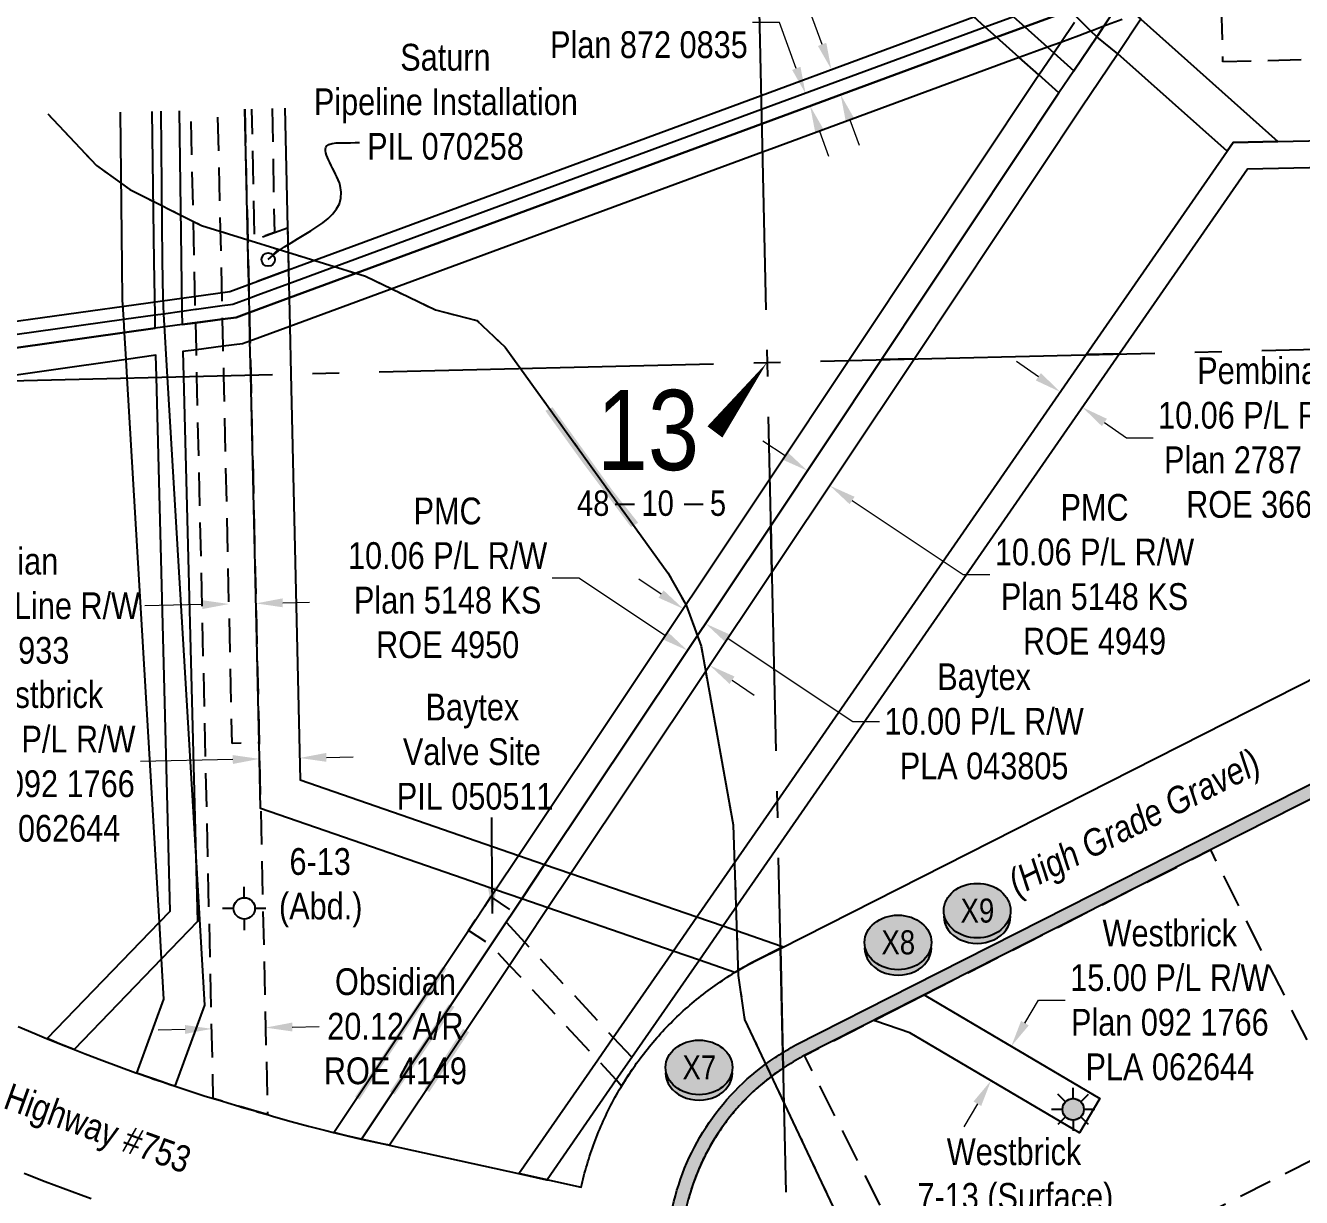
# Model space of a CAD drawing. Extents: x 610781 to 613451, y 5887607 to 5892660.
# Drawn here: x 611408.9 to 611885.9, y 5889004.8 to 5889443 of the extents above; entities that cross this region are included whole.
import ezdxf
from ezdxf.enums import TextEntityAlignment as Align

# ---------------------------------------------------------------- set-up
doc = ezdxf.new("R2010")
doc.units = 0
doc.header["$LTSCALE"] = 5
doc.header["$PDSIZE"] = -1.5
for name, pattern in [('foc-ACCESSROAD', [3.75, 2.5, -1.25]), ('foc-FLOWLINE', [3.75, 2.5, -1.25]), ('foc-QUARTERLINE', [33, 25, -3, 2, -3]), ('foc-WHEELTRACKS', [2, 0.4, -1.6])]:
    doc.linetypes.add(name, pattern=pattern)
doc.layers.get('Defpoints').update_dxf_attribs({"color": 9})
for name, color, linetype in [('10', 1, 'Continuous'), ('9', 3, 'Continuous'), ('AS-UNDERLAY-H', 141, 'Continuous'), ('C-AR', 13, 'foc-ACCESSROAD'), ('C-FLOWLINE', 13, 'foc-FLOWLINE'), ('C-RW', 13, 'Continuous'), ('C-WS', 13, 'foc-ACCESSROAD'), ('C-WS-S', 13, 'Continuous'), ('F-AR', 190, 'foc-ACCESSROAD'), ('F-RW', 190, 'Continuous'), ('F-WS', 190, 'foc-ACCESSROAD'), ('F-WS-S', 190, 'Continuous'), ('L-SECLBL', 7, 'Continuous'), ('L-SECQ', 8, 'foc-QUARTERLINE'), ('L-TITLEDB', 4, 'Continuous'), ('L-TITLEDB-T', 4, 'Continuous'), ('P-CROSSINGS', 250, 'Continuous'), ('P-WORKAREA-COUNTY-H1', 71, 'Continuous'), ('P-WORKAREA-COUNTY1', 104, 'Continuous'), ('T-WATER-P3', 160, 'foc-WHEELTRACKS')]:
    doc.layers.add(name, color=color, linetype=linetype)
for name, color, linetype, lineweight in [('C-AR-T', 13, 'Continuous', 9), ('C-FLOWLINE-T', 13, 'Continuous', 9), ('C-WS-T', 13, 'Continuous', 9), ('F-EZE-T', 190, 'Continuous', 9), ('F-RW-T', 190, 'Continuous', 9), ('F-WS-T', 190, 'Continuous', 9), ('T-TEXT', 48, 'Continuous', 18)]:
    doc.layers.add(name, color=color, linetype=linetype, lineweight=lineweight)
doc.styles.add('80CG', font='ARIALN.TTF', dxfattribs={"height": 10})
doc.styles.add('80L', font='ARIALN.TTF', dxfattribs={"height": 10})
doc.styles.add('80LS', font='ARIALNI.TTF', dxfattribs={"height": 10})
doc.styles.add('Crossing', font='ARIALN.TTF', dxfattribs={"height": 10})
doc.styles.add('foc-LtypeFont', font='ARIALN.TTF', dxfattribs={"height": 7.35})
doc.styles.add('SIMPLEX', font='ARIALN.TTF')
doc.linetypes.add('foc-TOPO-flowdirection-NOLINE', pattern='A,0,[">",foc-LtypeFont,S=0.3,R=0,X=0,Y=-0.945],-20,[">",foc-LtypeFont,S=0.3,R=0,X=0,Y=-0.945],0', length=20)
doc.dimstyles.new('Compass 5 000', dxfattribs={"dimscale": 5, "dimtxt": 9, "dimasz": 2, "dimexe": 0.2, "dimexo": 0.0625, "dimgap": 0.5, "dimtad": 0, "dimtih": 1, "dimtoh": 1, "dimzin": 0, "dimdsep": 46, "dimtxsty": '80CG', "dimcen": 0.1, "dimse1": 1, "dimse2": 1, "dimclrd": 256, "dimclrt": 256, "dimaunit": 1, "dimadec": 4, "dimazin": 0, "dimtfac": 0.06, "dimtofl": 0, "dimtmove": 0, "dimatfit": 1, "dimfxl": 0.2, "dimtolj": 1, "dimtzin": 0, "dimlwd": -1, "dimarcsym": 0})

# ---------------------------------------------------------------- blocks, each defined once
blk = doc.blocks.new('L-SECLBL')
at = {"layer": '9', "color": 7}
for p, q in [((-5.08, -27.83), (-12.29, -27.83)), ((20.7, -27.83), (13.5, -27.83))]:
    blk.add_line(p, q, dxfattribs=at)
at = {"layer": '10', "color": 2, "style": 'SIMPLEX'}
blk.add_attdef('SEC', text='', height=30, dxfattribs=at).set_placement((0, 0), align=Align.MIDDLE)
at = {"layer": '10', "color": 5, "style": '80L'}
blk.add_attdef('TWP', text='', height=9.5, dxfattribs=at).set_placement((-14.43, -27.37), align=Align.MIDDLE_RIGHT)
blk.add_attdef('RGE', text='', height=9.5, dxfattribs=at).set_placement((3.62, -27.37), align=Align.MIDDLE_CENTER)
blk.add_attdef('MER', text='', height=9.5, dxfattribs=at).set_placement((23.17, -27.37), align=Align.MIDDLE_LEFT)
blk = doc.blocks.new('*D394')
at = {"layer": 'Defpoints', "color": 0, "transparency": 16777216}
for p in [(611777.4, 5889061.37), (611777.44, 5889061.35), (611769.78, 5889048.46)]:
    blk.add_point(p, dxfattribs=at)
at = {"layer": 'F-RW-T', "transparency": 16777216}
for p, q in [((611782.53, 5889069.96), (611787.61, 5889078.57)), ((611787.61, 5889078.57), (611797.61, 5889078.57)), ((611764.74, 5889039.82), (611759.66, 5889031.21))]:
    blk.add_line(p, q, dxfattribs=at)
for points in [[(611781.09, 5889070.81), (611783.96, 5889069.11), (611777.44, 5889061.35)], [(611763.3, 5889040.67), (611766.17, 5889038.98), (611769.82, 5889048.44)]]:
    blk.add_solid(points, dxfattribs=at)
at = {"layer": 'F-RW-T', "transparency": 16777216, "insert": (611836.69, 5889078.57), "char_height": 10, "attachment_point": 5, "style": '80CG'}
blk.add_mtext('\\A1;Westbrick\\P15.00 P/L R/W\\PPlan 092 1766\\PPLA 062644', dxfattribs=at)
blk = doc.blocks.new('*D395')
at = {"layer": 'Defpoints', "color": 0, "transparency": 16777216}
for p in [(611495.58, 5889203.95), (611510.59, 5889204.29), (611511.39, 5889169.11)]:
    blk.add_point(p, dxfattribs=at)
at = {"layer": 'F-RW-T', "transparency": 16777216}
for p, q in [((611486.39, 5889168.54), (611451.89, 5889167.75)), ((611521.39, 5889169.34), (611531.38, 5889169.56))]:
    blk.add_line(p, q, dxfattribs=at)
for points in [[(611486.35, 5889170.2), (611486.43, 5889166.87), (611496.39, 5889168.77)], [(611521.35, 5889171), (611521.42, 5889167.67), (611511.39, 5889169.11)]]:
    blk.add_solid(points, dxfattribs=at)
at = {"layer": 'F-RW-T', "transparency": 16777216, "insert": (611412.8, 5889167.75), "char_height": 10, "attachment_point": 5, "style": '80CG'}
blk.add_mtext('\\A1;Westbrick\\P15.00 P/L R/W\\PPlan 092 1766\\PPLA 062644', dxfattribs=at)
blk = doc.blocks.new('GABD')
for p, q in [((0, 0.808), (0, 1.616)), ((-0.808, 0), (-1.616, 0)), ((1.616, 0), (0.808, 0)), ((0, -0.808), (0, -1.616))]:
    blk.add_line(p, q)
blk.add_circle((0, 0), 0.8)
blk = doc.blocks.new('GAS')
h = blk.add_hatch(color=255)
h.dxf.hatch_style = 1
edge = h.paths.add_edge_path()
edge.add_arc((0, 0), 0.9, 0, 360)
for p, q in [((-0.571, 0.571), (-1.142, 1.142)), ((0, 0.808), (0, 1.616)), ((0.571, 0.571), (1.142, 1.142)), ((-0.808, 0), (-1.616, 0)), ((1.616, 0), (0.808, 0)), ((-0.571, -0.571), (-1.142, -1.142)), ((0, -0.808), (0, -1.616)), ((1.142, -1.142), (0.571, -0.571))]:
    blk.add_line(p, q)
blk.add_circle((0, 0), 0.8)
blk = doc.blocks.new('*D512')
at = {"layer": 'Defpoints', "color": 0, "transparency": 16777216}
for p in [(611804.01, 5889300.24), (611759.37, 5889253.39), (611767.62, 5889247.68)]:
    blk.add_point(p, dxfattribs=at)
at = {"layer": 'F-RW-T', "transparency": 16777216}
for p, q in [((611787.54, 5889311.64), (611779.32, 5889317.33)), ((611812.23, 5889294.55), (611820.45, 5889288.86)), ((611820.45, 5889288.86), (611830.45, 5889288.86))]:
    blk.add_line(p, q, dxfattribs=at)
for points in [[(611788.49, 5889313.01), (611786.59, 5889310.27), (611795.76, 5889305.95)], [(611813.18, 5889295.92), (611811.28, 5889293.18), (611804.01, 5889300.24)]]:
    blk.add_solid(points, dxfattribs=at)
at = {"layer": 'F-RW-T', "transparency": 16777216, "insert": (611869.54, 5889288.86), "char_height": 10, "attachment_point": 5, "style": '80CG'}
blk.add_mtext('\\A1;Pembina\\P10.06 P/L R/W\\PPlan 2787 KS\\PROE 3664', dxfattribs=at)
blk = doc.blocks.new('*D557')
at = {"layer": 'Defpoints', "color": 0, "transparency": 16777216}
for p in [(611708.44, 5889287.32), (611716.8, 5889281.76), (611709.59, 5889270.93)]:
    blk.add_point(p, dxfattribs=at)
at = {"layer": 'F-RW-T', "transparency": 16777216}
for p, q in [((611692.91, 5889282.03), (611684.58, 5889287.57)), ((611717.91, 5889265.39), (611759.45, 5889237.73)), ((611759.45, 5889237.73), (611769.45, 5889237.73))]:
    blk.add_line(p, q, dxfattribs=at)
for points in [[(611693.83, 5889283.42), (611691.98, 5889280.64), (611701.23, 5889276.49)], [(611718.83, 5889266.77), (611716.99, 5889264), (611709.59, 5889270.93)]]:
    blk.add_solid(points, dxfattribs=at)
at = {"layer": 'F-RW-T', "transparency": 16777216, "insert": (611808.54, 5889237.73), "char_height": 10, "attachment_point": 5, "style": '80CG'}
blk.add_mtext('\\A1;PMC\\P10.06 P/L R/W\\PPlan 5148 KS\\PROE 4949', dxfattribs=at)
blk = doc.blocks.new('*D558')
at = {"layer": 'Defpoints', "color": 0, "transparency": 16777216}
for p in [(611693.68, 5889283.28), (611702.05, 5889277.71), (611663.21, 5889219.3)]:
    blk.add_point(p, dxfattribs=at)
at = {"layer": 'F-RW-T', "transparency": 16777216}
for p, q in [((611646.51, 5889230.4), (611638.18, 5889235.94)), ((611671.54, 5889213.76), (611718.18, 5889182.75)), ((611718.18, 5889182.75), (611728.18, 5889182.75))]:
    blk.add_line(p, q, dxfattribs=at)
for points in [[(611647.43, 5889231.79), (611645.59, 5889229.01), (611654.84, 5889224.87)], [(611672.46, 5889215.15), (611670.61, 5889212.37), (611663.21, 5889219.3)]]:
    blk.add_solid(points, dxfattribs=at)
at = {"layer": 'F-RW-T', "transparency": 16777216, "insert": (611767.26, 5889182.75), "char_height": 10, "attachment_point": 5, "style": '80CG'}
blk.add_mtext('\\A1;Baytex\\P10.00 P/L R/W\\PPLA 043805', dxfattribs=at)
blk = doc.blocks.new('*D559')
at = {"layer": 'Defpoints', "color": 0, "transparency": 16777216}
for p in [(611656.41, 5889209.27), (611640.59, 5889185.58), (611648.9, 5889180.03)]:
    blk.add_point(p, dxfattribs=at)
at = {"layer": 'F-RW-T', "transparency": 16777216}
for p, q in [((611615.81, 5889236.39), (611605.81, 5889236.39)), ((611648.1, 5889214.83), (611615.81, 5889236.39)), ((611673.04, 5889198.17), (611681.36, 5889192.62))]:
    blk.add_line(p, q, dxfattribs=at)
for points in [[(611649.02, 5889216.21), (611647.17, 5889213.44), (611656.41, 5889209.27)], [(611673.97, 5889199.56), (611672.11, 5889196.79), (611664.72, 5889203.73)]]:
    blk.add_solid(points, dxfattribs=at)
at = {"layer": 'F-RW-T', "transparency": 16777216, "insert": (611566.72, 5889236.39), "char_height": 10, "attachment_point": 5, "style": '80CG'}
blk.add_mtext('\\A1;PMC\\P10.06 P/L R/W\\PPlan 5148 KS\\PROE 4950', dxfattribs=at)
blk = doc.blocks.new('xing2')
h = blk.add_hatch(color=50)
h.dxf.hatch_style = 1
edge = h.paths.add_edge_path()
edge.add_ellipse((0, 0), major_axis=(-12.5, 0), ratio=0.816297, start_angle=0, end_angle=360)
h = blk.add_hatch(color=250)
h.dxf.hatch_style = 1
edge = h.paths.add_edge_path()
edge.add_ellipse((0, -2.05), major_axis=(-12.5, 0), ratio=0.816297, start_angle=0, end_angle=180)
edge.add_line((12.5, -2.05), (12.5, 0))
edge.add_ellipse((0, 0), major_axis=(-12.5, 0), ratio=0.816297, start_angle=0, end_angle=180, ccw=False)
edge.add_line((-12.5, 0), (-12.5, -2.05))
at = {"color": 250}
blk.add_ellipse((0, 0), major_axis=(-12.5, 0), ratio=0.816297, dxfattribs=at)
blk.add_ellipse((0, -2.05), major_axis=(-12.5, 0), ratio=0.816297, start_param=0, end_param=3.141593, dxfattribs=at)
at = {"color": 250, "style": 'Crossing'}
blk.add_attdef('CROSSING', text='', height=9, dxfattribs=at).set_placement((0.09, 0.02), align=Align.MIDDLE_CENTER)
at = {"color": 250, "style": 'Crossing', "flags": 1}
for tag, p in [('OWNER', (0.09, -12.49)), ('DESCRIPTION', (0.09, -25.77)), ('LOCATION', (0.09, -39.3)), ('DWG_REF', (0.09, -52.84))]:
    blk.add_attdef(tag, text='', height=9, dxfattribs=at).set_placement(p, align=Align.MIDDLE_CENTER)
blk = doc.blocks.new('*D597')
at = {"layer": 'Defpoints', "color": 0, "transparency": 16777216}
for p in [(611719.58, 5889430.01), (611710.16, 5889426.54), (611723.07, 5889420.54)]:
    blk.add_point(p, dxfattribs=at)
at = {"layer": 'F-RW-T', "transparency": 16777216}
for p, q in [((611691.05, 5889478.36), (611681.05, 5889478.36)), ((611706.7, 5889435.92), (611691.05, 5889478.36)), ((611717.11, 5889407.68), (611720.58, 5889398.3))]:
    blk.add_line(p, q, dxfattribs=at)
for points in [[(611708.26, 5889436.5), (611705.14, 5889435.34), (611710.16, 5889426.54)], [(611718.68, 5889408.26), (611715.55, 5889407.1), (611713.65, 5889417.06)]]:
    blk.add_solid(points, dxfattribs=at)
at = {"layer": 'F-RW-T', "transparency": 16777216, "insert": (611641.96, 5889478.36), "char_height": 10, "attachment_point": 5, "style": '80CG'}
blk.add_mtext('\\A1;10.00 P/L R/W\\PPlan 862 0172', dxfattribs=at)
blk = doc.blocks.new('*D598')
at = {"layer": 'Defpoints', "color": 0, "transparency": 16777216}
for p in [(611700.51, 5889417.58), (611670.83, 5889406.63), (611672.55, 5889401.97)]:
    blk.add_point(p, dxfattribs=at)
at = {"layer": 'F-RW-T', "transparency": 16777216}
for p, q in [((611690.73, 5889444.09), (611680.73, 5889444.09)), ((611697.05, 5889426.96), (611690.73, 5889444.09)), ((611705.69, 5889403.53), (611709.15, 5889394.15))]:
    blk.add_line(p, q, dxfattribs=at)
for points in [[(611698.61, 5889427.54), (611695.49, 5889426.38), (611700.51, 5889417.58)], [(611707.25, 5889404.11), (611704.13, 5889402.96), (611702.23, 5889412.92)]]:
    blk.add_solid(points, dxfattribs=at)
at = {"layer": 'F-RW-T', "transparency": 16777216, "insert": (611641.96, 5889444.09), "char_height": 10, "attachment_point": 5, "style": '80CG'}
blk.add_mtext('\\A1;5.00 P/L R/W\\PPlan 872 0835', dxfattribs=at)
blk = doc.blocks.new('*D610')
at = {"layer": 'C-FLOWLINE-T', "transparency": 16777216}
for p, q in [((611475, 5889226.44), (611453.55, 5889225.96)), ((611505.06, 5889227.13), (611515.06, 5889227.36))]:
    blk.add_line(p, q, dxfattribs=at)
for points in [[(611505.02, 5889228.79), (611505.1, 5889225.46), (611495.06, 5889226.9)], [(611474.97, 5889228.11), (611475.04, 5889224.78), (611485, 5889226.67)]]:
    blk.add_solid(points, dxfattribs=at)
at = {"layer": 'Defpoints', "color": 0, "transparency": 16777216}
for p in [(611485, 5889226.67), (611485.86, 5889189.03), (611495.92, 5889189.26)]:
    blk.add_point(p, dxfattribs=at)
at = {"layer": 'C-FLOWLINE-T', "transparency": 16777216, "insert": (611398.55, 5889225.96), "char_height": 10, "attachment_point": 5, "style": '80CG'}
blk.add_mtext('\\A1;Obsidian\\P10.36 Flow Line R/W\\PROE 5933', dxfattribs=at)
blk = doc.blocks.new('*D625')
at = {"layer": 'C-AR-T', "transparency": 16777216}
for p, q in [((611468.54, 5889067.6), (611458.54, 5889067.38)), ((611508.66, 5889068.51), (611518.65, 5889068.74))]:
    blk.add_line(p, q, dxfattribs=at)
for points in [[(611468.5, 5889069.27), (611468.57, 5889065.94), (611478.53, 5889067.83)], [(611508.62, 5889070.18), (611508.69, 5889066.85), (611498.66, 5889068.29)]]:
    blk.add_solid(points, dxfattribs=at)
at = {"layer": 'Defpoints', "color": 0, "transparency": 16777216}
for p in [(611478.53, 5889067.83), (611478.61, 5889064.7), (611498.73, 5889065.16)]:
    blk.add_point(p, dxfattribs=at)
at = {"layer": 'C-AR-T', "transparency": 16777216, "insert": (611547.2, 5889068.74), "char_height": 10, "attachment_point": 5, "style": '80CG'}
blk.add_mtext('\\A1;Obsidian\\P20.12 A/R\\PROE 4149', dxfattribs=at)

msp = doc.modelspace()

# ---------------------------------------------------------------- hatches: boundary and pattern name
at = {"layer": 'AS-UNDERLAY-H'}
h = msp.add_hatch(color=256, dxfattribs=at)
h.dxf.hatch_style = 1
h.paths.add_polyline_path([(611603.247, 5889298.935), (611617.666, 5889278.918), (611635.291, 5889255.432), (611637.957, 5889257.053), (611628.365, 5889269.11), (611605.94, 5889300.237)])
h = msp.add_hatch(color=256, dxfattribs=at)
h.dxf.hatch_style = 1
h.paths.add_polyline_path([(611564.665, 5889090.965), (611532.095, 5889042.381), (611533.732, 5889041.348), (611566.295, 5889090.339)])
h = msp.add_hatch(color=256, dxfattribs=at)
h.dxf.hatch_style = 1
h.paths.add_polyline_path([(611567.07, 5889076.907), (611545.151, 5889044.409), (611546.874, 5889043.29), (611569.31, 5889076.132)])
h = msp.add_hatch(color=256, dxfattribs=at)
h.dxf.hatch_style = 1
h.paths.add_polyline_path([(611572.479, 5889067.83), (611558.025, 5889045.309), (611559.834, 5889044.19), (611574.729, 5889066.58)])
at = {"layer": 'P-WORKAREA-COUNTY-H1'}
h = msp.add_hatch(color=256, dxfattribs=at)
h.dxf.hatch_style = 1
edge = h.paths.add_edge_path()
edge.add_arc((611739.098, 5888981.847), 90.354, 123.59292, 167.70904, ccw=False)
edge.add_line((611689.106, 5889057.111), (611689.773, 5889057.551))
edge.add_arc((611810.5, 5888865.879), 226.524, 120.09227, 122.20522, ccw=False)
edge.add_line((611696.922, 5889061.872), (611740.61, 5889083.982))
edge.add_line((611740.61, 5889083.982), (611952.759, 5889191.429))
edge.add_arc((530229.13, 6050637.304), 180951.712, 296.84845563, 296.87355299)
edge.add_line((612023.469, 5889227.242), (612128.297, 5889280.464))
edge.add_line((612128.297, 5889280.464), (612193.384, 5889333.875))
edge.add_line((612193.384, 5889333.875), (612243.764, 5889375.06))
edge.add_line((612243.764, 5889375.06), (612319.297, 5889436.981))
edge.add_line((612319.297, 5889436.981), (612366.803, 5889475.926))
edge.add_arc((612074.144, 5889832.818), 461.542, 309.35254, 320.53988)
edge.add_arc((612079.093, 5889829.285), 455.476, 320.48731, 332.19773)
edge.add_line((612481.99, 5889616.841), (612510.335, 5889616.841))
edge.add_line((612510.335, 5889616.841), (612508.59, 5889693.606))
edge.add_line((612508.59, 5889693.606), (612498.415, 5890141.395))
edge.add_line((612498.415, 5890141.395), (612493.352, 5890360.034))
edge.add_line((612493.352, 5890360.034), (612483.674, 5890777.731))
edge.add_line((612483.674, 5890777.731), (612479.786, 5890945.512))
edge.add_line((612479.786, 5890945.512), (612475.723, 5891123.658))
edge.add_line((612475.723, 5891123.658), (612480.723, 5891123.767))
edge.add_line((612480.723, 5891123.767), (612480.834, 5891118.77))
edge.add_line((612480.834, 5891118.77), (612484.783, 5890945.626))
edge.add_line((612484.783, 5890945.626), (612488.671, 5890777.847))
edge.add_line((612488.671, 5890777.847), (612498.348, 5890360.15))
edge.add_line((612498.348, 5890360.15), (612503.412, 5890141.51))
edge.add_line((612503.412, 5890141.51), (612513.587, 5889693.719))
edge.add_line((612513.587, 5889693.719), (612515.448, 5889611.843))
edge.add_line((612515.448, 5889611.843), (612484.993, 5889611.843))
edge.add_arc((612079.093, 5889829.285), 460.474, 320.48731, 331.82194, ccw=False)
edge.add_arc((612074.16, 5889832.801), 466.517, 309.35226, 320.5396, ccw=False)
edge.add_line((612369.972, 5889472.062), (612322.465, 5889433.116))
edge.add_line((612322.465, 5889433.116), (612246.93, 5889371.193))
edge.add_line((612246.93, 5889371.193), (612196.551, 5889330.008))
edge.add_line((612196.551, 5889330.008), (612131.046, 5889276.254))
edge.add_line((612131.046, 5889276.254), (612025.732, 5889222.786))
edge.add_arc((530225.209, 6050645.04), 180965.383, 296.84845727, 296.87355464, ccw=False)
edge.add_line((611955.016, 5889186.97), (611742.868, 5889079.523))
edge.add_line((611742.868, 5889079.523), (611699.306, 5889057.477))
edge.add_arc((611810.5, 5888865.879), 221.526, 120.12873, 122.19218)
edge.add_line((611692.48, 5889053.349), (611691.863, 5889052.943))
edge.add_arc((611739.098, 5888981.847), 85.356, 123.59942, 167.70904)
edge.add_line((611655.698, 5889000.018), (611650.814, 5889001.082))

# ---------------------------------------------------------------- linework, layer by layer
at = {"layer": 'C-AR', "flags": 128}
msp.add_lwpolyline([(611490.864, 5889411.675), (611491.993, 5889361.979), (611492.354, 5889346.155), (611492.472, 5889340.921), (611492.592, 5889335.639), (611492.833, 5889325), (611493.119, 5889312.413), (611496.248, 5889174.758), (611496.806, 5889150.178), (611499.396, 5889035.77), (611495.018, 5889037.023), (611494.564, 5889037.155), (611489.494, 5889038.65), (611488.542, 5889038.933), (611484.438, 5889040.178), (611482.085, 5889040.899), (611479.125, 5889041.813), (611472.997, 5889311.927), (611472.775, 5889321.707), (611472.545, 5889331.829), (611472.433, 5889336.739), (611471.977, 5889356.826), (611470.735, 5889411.189)], dxfattribs=at)
at = {"layer": 'C-FLOWLINE', "flags": 128}
msp.add_lwpolyline([(611490.864, 5889411.675), (611491.993, 5889361.979), (611492.354, 5889346.155), (611492.472, 5889340.921), (611492.592, 5889335.639), (611492.833, 5889325), (611493.119, 5889312.413), (611496.248, 5889174.758), (611486.186, 5889174.528), (611483.058, 5889312.169), (611482.81, 5889323.025), (611482.58, 5889333.147), (611482.467, 5889338.136), (611482.009, 5889358.318), (611480.801, 5889411.432)], dxfattribs=at)
at = {"layer": 'C-RW'}
for points in [[(611363.031, 5889326.552), (611485.293, 5889343.548), (611507.225, 5889351.604), (611510.572, 5889352.861), (611683.898, 5889416.854), (611763.413, 5889446.179), (611774.046, 5889449.978), (611790.727, 5889456.11), (611806.938, 5889462.086), (611814.795, 5889464.974), (611830.71, 5889470.822), (611843.299, 5889475.415), (611846.273, 5889476.02), (611855.402, 5889477.907), (611921.671, 5889491.605), (611921.671, 5889491.605), (611977.694, 5889465.815), (611986.963, 5889461.549), (612115.368, 5889462.459), (612140.88, 5889455.146)], [(611921.069, 5889486.356), (611855.517, 5889472.819), (611844.669, 5889470.579), (611841.998, 5889469.599), (611826.009, 5889463.761), (611811.241, 5889458.544), (611810.267, 5889458.174), (611794.959, 5889452.341), (611778.256, 5889446.211), (611767.624, 5889442.414), (611684.018, 5889411.564), (611507.346, 5889346.406), (611495.818, 5889342.155), (611492.472, 5889340.921), (611486.416, 5889338.687), (611485.531, 5889338.563), (611482.467, 5889338.136), (611472.837, 5889336.795), (611472.433, 5889336.739), (611467.377, 5889336.035), (611460.54, 5889335.082), (611457.329, 5889334.635), (611445.629, 5889333.005), (611363.997, 5889321.634)], [(611466.378, 5889411.083), (611467.11, 5889356.146), (611467.377, 5889336.035), (611467.442, 5889331.159), (611472.545, 5889331.829), (611482.58, 5889333.147), (611487.636, 5889333.811), (611492.592, 5889335.639), (611507.466, 5889341.123), (611684.139, 5889406.241), (611771.837, 5889438.647), (611782.469, 5889442.442), (611799.198, 5889448.578), (611805.515, 5889450.98), (611815.467, 5889454.759), (611821.304, 5889456.697), (611837.298, 5889462.556), (611846.043, 5889465.741), (611855.633, 5889467.721), (611920.47, 5889481.109)], [(611778.256, 5889446.211), (611782.469, 5889442.442), (611790.96, 5889434.837), (611793.283, 5889432.756), (611800.804, 5889426.02), (611809.393, 5889438.701), (611809.72, 5889439.189), (611812.03, 5889442.688), (611818.257, 5889452.119)], [(611818.841, 5889445.273), (611812.03, 5889442.688), (611807.657, 5889441.027), (611807.18, 5889440.846), (611802.724, 5889439.154), (611795.929, 5889436.66), (611790.96, 5889434.837), (611785.895, 5889432.978), (611780.379, 5889431.009), (611775.272, 5889429.186), (611687.536, 5889396.796), (611684.381, 5889395.632), (611507.708, 5889330.484), (611492.833, 5889325), (611490.063, 5889323.978), (611482.81, 5889323.025), (611472.775, 5889321.707), (611467.694, 5889321.039), (611467.932, 5889311.804), (611472.543, 5889132.303), (611473.169, 5889107.931), (611459.774, 5889094.045), (611427.046, 5889060.121), (611421.684, 5889062.261), (611418.514, 5889063.54), (611416.967, 5889064.173), (611458.965, 5889107.704), (611463, 5889111.886), (611457.87, 5889311.561), (611457.662, 5889319.661), (611446.512, 5889318.085), (611388.548, 5889309.886)], [(611825.829, 5889445.332), (611817.261, 5889432.381), (611803.567, 5889412.088), (611741.196, 5889318.406), (611728.917, 5889318.11), (611795.181, 5889417.77), (611787.658, 5889424.499), (611780.379, 5889431.009), (611771.837, 5889438.647), (611767.624, 5889442.414), (611763.413, 5889446.179)], [(611364.763, 5889316.695), (611445.916, 5889328.165), (611457.394, 5889329.788), (611457.329, 5889334.635), (611457.062, 5889354.741), (611456.316, 5889410.84)]]:
    msp.add_lwpolyline(points, dxfattribs=at)
at = {"layer": 'C-WS', "flags": 128}
msp.add_lwpolyline([(612175.926, 5889391.777), (612160.305, 5889378.987), (612145.109, 5889394.906), (612144.551, 5889395.492), (612135.124, 5889405.368), (612106.723, 5889435.122), (611926.757, 5889431.039), (611916.694, 5889430.811), (611856.501, 5889429.448), (611855.865, 5889457.491), (611855.633, 5889467.721), (611855.517, 5889472.819), (611855.402, 5889477.907), (611855.142, 5889489.343), (611854.744, 5889506.918), (611853.734, 5889551.403), (611884.833, 5889552.108), (611897.115, 5889552.386), (611975.691, 5889554.169), (611977.694, 5889465.815), (611977.821, 5889460.242), (611977.946, 5889454.748), (611978, 5889452.34), (611982.954, 5889452.451), (612115.15, 5889455.45), (612119.547, 5889450.843), (612133.218, 5889436.52), (612159.672, 5889408.806), (612162.374, 5889405.974), (612170.54, 5889397.419), (612175.926, 5889391.777)], close=True, dxfattribs=at)
at = {"layer": 'F-AR', "flags": 128}
msp.add_lwpolyline([(611501.07, 5889411.921), (611501.972, 5889365.596), (611495.341, 5889363.192), (611494.53, 5889362.903), (611493.582, 5889411.74)], dxfattribs=at)
at = {"layer": 'F-RW'}
for points in [[(611825.829, 5889445.332), (611877.069, 5889399.635), (611860.387, 5889399.264), (611858.162, 5889396.039), (611817.261, 5889432.381), (611809.393, 5889438.701), (611807.18, 5889440.846), (611802.14, 5889445.867), (611799.198, 5889448.578), (611794.959, 5889452.341), (611790.727, 5889456.11), (611680.778, 5889554.045), (611680.304, 5889574.9), (611806.938, 5889462.086), (611810.771, 5889458.931), (611811.241, 5889458.544), (611815.467, 5889454.759), (611818.257, 5889452.119), (611823.989, 5889446.981), (611825.829, 5889445.332)], [(611629.771, 5889048.723), (611603.899, 5889011.376), (611593.377, 5889013.683), (611622.813, 5889056.197), (611628.644, 5889064.618), (611651.003, 5889096.911), (611659.865, 5889109.711), (611689.9, 5889152.962), (611805.425, 5889319.95), (611817.858, 5889320.25), (611690.287, 5889135.962), (611669.674, 5889106.323), (611660.808, 5889093.524), (611635.604, 5889057.141), (611629.771, 5889048.723)], [(611687.956, 5889238.44), (611687.558, 5889255.912), (611728.917, 5889318.11), (611741.196, 5889318.405), (611687.956, 5889238.44)], [(611589.881, 5889091.574), (611544.996, 5889024.292), (611542.402, 5889024.862), (611534.494, 5889026.583), (611582.87, 5889099.107), (611588.575, 5889107.661), (611591.198, 5889111.593), (611594.442, 5889116.456), (611602.972, 5889129.245), (611687.559, 5889255.912), (611687.956, 5889238.44), (611612.751, 5889125.968), (611604.226, 5889113.075), (611595.589, 5889100.129), (611589.881, 5889091.574)], [(611739.466, 5889066.353), (611726.816, 5889070.722), (611726.021, 5889070.996), (611744.903, 5889080.553), (611745.51, 5889080.195), (611810.563, 5889041.798), (611802.943, 5889028.887), (611739.466, 5889066.353)]]:
    msp.add_lwpolyline(points, close=True, dxfattribs=at)
at = {"layer": 'F-RW', "flags": 128}
for points in [[(611363.031, 5889326.552), (611485.293, 5889343.548), (611507.225, 5889351.604), (611510.572, 5889352.861), (611683.898, 5889416.854), (611763.413, 5889446.179), (611774.046, 5889449.978), (611790.727, 5889456.11), (611806.938, 5889462.086), (611814.795, 5889464.974), (611830.71, 5889470.822), (611843.299, 5889475.415), (611846.273, 5889476.02), (611855.402, 5889477.907), (611921.671, 5889491.605), (611977.694, 5889465.815), (611986.963, 5889461.549), (612115.368, 5889462.459), (612140.88, 5889455.146)], [(612156.932, 5889440.28), (612113.978, 5889452.416), (611984.761, 5889451.623), (611982.954, 5889452.451), (611977.946, 5889454.748), (611920.47, 5889481.109), (611855.633, 5889467.721), (611846.043, 5889465.741), (611837.298, 5889462.556), (611821.304, 5889456.697), (611815.467, 5889454.759), (611799.198, 5889448.578), (611782.469, 5889442.442), (611771.837, 5889438.647), (611684.139, 5889406.241), (611507.466, 5889341.123), (611492.592, 5889335.639), (611487.636, 5889333.811), (611482.58, 5889333.147), (611467.442, 5889331.159), (611457.394, 5889329.788), (611445.916, 5889328.165), (611364.763, 5889316.695)]]:
    msp.add_lwpolyline(points, dxfattribs=at)
at = {"layer": 'F-RW'}
for points in [[(611818.257, 5889452.119), (611812.03, 5889442.688), (611809.72, 5889439.189), (611809.393, 5889438.701), (611800.804, 5889426.02), (611795.181, 5889417.77), (611728.917, 5889318.11), (611687.559, 5889255.912), (611602.972, 5889129.245), (611594.442, 5889116.456), (611591.198, 5889111.593), (611588.575, 5889107.661), (611582.87, 5889099.107), (611534.494, 5889026.583), (611529.022, 5889027.883), (611524.134, 5889029.087), (611574.546, 5889104.657), (611582.875, 5889117.143), (611584.669, 5889119.833), (611593.231, 5889132.669), (611679.135, 5889261.461), (611687.158, 5889273.496), (611716.704, 5889317.816), (611720.693, 5889323.801), (611786.848, 5889423.31), (611787.658, 5889424.499), (611792.521, 5889431.633), (611793.283, 5889432.756), (611795.929, 5889436.66), (611801.079, 5889444.259)], [(611459.486, 5889410.917), (611460.048, 5889355.158), (611460.192, 5889340.97), (611460.54, 5889335.082), (611461.927, 5889311.658), (611472.543, 5889132.303), (611475.834, 5889076.708), (611464.733, 5889046.395), (611462.804, 5889047.043), (611459.98, 5889048.006), (611456.412, 5889049.235), (611455.257, 5889049.639), (611450.548, 5889051.301), (611460.668, 5889078.937), (611459.774, 5889094.045), (611458.965, 5889107.704), (611446.914, 5889311.296), (611446.512, 5889318.085), (611445.916, 5889328.165), (611445.629, 5889333.005), (611445.188, 5889340.45), (611445.061, 5889353.063), (611444.48, 5889410.555)], [(611505.857, 5889412.037), (611506.868, 5889367.372), (611507.225, 5889351.604), (611507.346, 5889346.406), (611507.466, 5889341.123), (611507.708, 5889330.484), (611508.113, 5889312.775), (611511.575, 5889160.935), (611593.231, 5889132.669), (611602.972, 5889129.245), (611612.751, 5889125.968), (611659.865, 5889109.711), (611669.674, 5889106.323), (611691.129, 5889098.912), (611692.26, 5889098.521), (611690.934, 5889097.849), (611682.039, 5889093.372), (611681.07, 5889092.87), (611680.104, 5889092.359), (611679.143, 5889091.841), (611678.186, 5889091.313), (611677.235, 5889090.777), (611676.288, 5889090.234), (611675.346, 5889089.682), (611674.077, 5889088.922), (611660.808, 5889093.524), (611651.003, 5889096.911), (611641.353, 5889100.245), (611604.226, 5889113.075), (611594.442, 5889116.456), (611584.669, 5889119.833), (611572.551, 5889124.021), (611496.806, 5889150.178), (611496.248, 5889174.758), (611493.119, 5889312.413), (611492.833, 5889325), (611492.592, 5889335.639), (611492.472, 5889340.921), (611492.354, 5889346.155), (611491.993, 5889361.979), (611490.864, 5889411.675)], [(612144.551, 5889395.492), (611927.859, 5889390.626), (611917.796, 5889390.401), (611865.706, 5889389.232), (611817.858, 5889320.25), (611805.425, 5889319.951), (611858.162, 5889396.039), (611860.387, 5889399.264), (611877.069, 5889399.635), (611917.52, 5889400.533), (611927.583, 5889400.756), (612135.124, 5889405.368), (612162.374, 5889405.974)]]:
    msp.add_lwpolyline(points, dxfattribs=at)
at = {"layer": 'F-WS', "flags": 128}
for points in [[(611507.225, 5889351.604), (611492.354, 5889346.155), (611491.993, 5889361.979), (611495.341, 5889363.192), (611501.972, 5889365.596), (611506.868, 5889367.372), (611507.225, 5889351.604)], [(611890.922, 5889019.289), (611795.891, 5888971.109), (611785.95, 5888971.445), (611738.501, 5888981.853), (611700.362, 5889057.317), (611700.083, 5889057.87), (611726.021, 5889070.996), (611744.903, 5889080.553), (611851.839, 5889134.713), (611852.096, 5889134.205), (611897.941, 5889043.736), (611890.922, 5889019.289)], [(611632.251, 5889047.27), (611631.757, 5889046.456), (611629.771, 5889048.723), (611622.813, 5889056.197), (611589.881, 5889091.574), (611582.87, 5889099.107), (611574.546, 5889104.657), (611582.875, 5889117.143), (611591.198, 5889111.593), (611588.575, 5889107.661), (611595.589, 5889100.129), (611628.644, 5889064.618), (611635.604, 5889057.141), (611637.527, 5889055.182), (611636.915, 5889054.328), (611636.304, 5889053.46), (611635.701, 5889052.588), (611635.105, 5889051.71), (611634.516, 5889050.828), (611633.935, 5889049.94), (611633.363, 5889049.048), (611632.797, 5889048.151), (611632.251, 5889047.27)]]:
    msp.add_lwpolyline(points, close=True, dxfattribs=at)
at = {"layer": 'L-SECLBL', "flags": 128}
msp.add_lwpolyline([(611686.106, 5889316.99, 0, 6.997, 0), (611666.627, 5889291.005, 6.997, 6.997, 0)], format="xyseb", dxfattribs=at)
at = {"layer": 'L-SECQ'}
for p, q in [((611667.809, 5890121.486), (611704.359, 5888514.385)), ((610881.373, 5889297.557), (612491.172, 5889336.431))]:
    msp.add_line(p, q, dxfattribs=at)
at = {"layer": 'L-TITLEDB'}
msp.add_lwpolyline([(611691.088, 5889097.927), (612007.122, 5889258.141), (612049.765, 5889290.746, 0.002723), (612092.408, 5889323.351), (612131.046, 5889276.254), (612025.732, 5889222.786), (612025.524, 5889222.68), (611742.868, 5889079.523), (611699.306, 5889057.477, 0.0090038), (611692.48, 5889053.349), (611692.107, 5889053.104)], format="xyb", close=True, dxfattribs=at)
for points in [[(611406.132, 5889068.707), (611412.356, 5889066.077), (611416.75, 5889064.263), (611418.604, 5889063.504), (611421.779, 5889062.223), (611426.821, 5889060.209), (611431.162, 5889058.511), (611437.474, 5889056.098), (611443.806, 5889053.741), (611450.16, 5889051.439), (611450.655, 5889051.263), (611455.372, 5889049.599), (611456.532, 5889049.194), (611460.099, 5889047.965), (611462.925, 5889047.002), (611464.836, 5889046.36), (611469.335, 5889044.865), (611475.764, 5889042.786), (611479.526, 5889041.697), (611482.221, 5889040.857), (611484.576, 5889040.136), (611488.684, 5889038.891), (611489.636, 5889038.607), (611494.707, 5889037.113), (611495.165, 5889036.981), (611499.789, 5889035.658), (611501.654, 5889035.03), (611508.168, 5889033.231), (611514.697, 5889031.491), (611521.241, 5889029.806), (611524.017, 5889029.116), (611529.189, 5889027.842), (611534.371, 5889026.61), (611542.585, 5889024.822), (611544.869, 5889024.32), (611593.215, 5889013.719), (611603.733, 5889011.413), (611604.747, 5889011.19), (611616.645, 5889008.579), (611616.884, 5889009.644), (611617.132, 5889010.705), (611617.39, 5889011.765), (611617.656, 5889012.823), (611617.932, 5889013.878), (611618.217, 5889014.93), (611618.511, 5889015.98), (611618.814, 5889017.027), (611619.126, 5889018.073), (611619.447, 5889019.114), (611619.777, 5889020.153), (611620.116, 5889021.19), (611620.464, 5889022.223), (611620.821, 5889023.254), (611621.188, 5889024.28), (611621.563, 5889025.305), (611621.947, 5889026.325), (611622.339, 5889027.342), (611622.74, 5889028.356), (611623.151, 5889029.366), (611623.57, 5889030.373), (611623.998, 5889031.376), (611624.435, 5889032.375), (611624.88, 5889033.371), (611625.333, 5889034.362), (611625.796, 5889035.349), (611626.267, 5889036.333), (611626.746, 5889037.312), (611627.234, 5889038.287), (611627.73, 5889039.259), (611628.235, 5889040.225), (611628.749, 5889041.187), (611629.27, 5889042.145), (611629.8, 5889043.097), (611630.338, 5889044.046), (611630.884, 5889044.989), (611631.439, 5889045.929), (611632.154, 5889047.113), (611632.672, 5889047.951), (611633.222, 5889048.828), (611633.792, 5889049.72), (611634.37, 5889050.607), (611634.956, 5889051.489), (611635.549, 5889052.367), (611636.15, 5889053.24), (611636.757, 5889054.107), (611637.372, 5889054.969), (611637.971, 5889055.794), (611638.714, 5889056.797), (611639.37, 5889057.668), (611640.034, 5889058.532), (611640.706, 5889059.391), (611641.386, 5889060.245), (611642.072, 5889061.091), (611642.766, 5889061.933), (611643.467, 5889062.768), (611644.175, 5889063.597), (611644.891, 5889064.42), (611645.614, 5889065.236), (611646.343, 5889066.046), (611647.08, 5889066.851), (611647.823, 5889067.648), (611648.574, 5889068.44), (611649.331, 5889069.224), (611650.096, 5889070.002), (611650.866, 5889070.772), (611651.644, 5889071.537), (611652.428, 5889072.295), (611653.219, 5889073.045), (611654.016, 5889073.789), (611654.819, 5889074.526), (611655.63, 5889075.257), (611656.446, 5889075.979), (611657.269, 5889076.695), (611658.098, 5889077.404), (611658.932, 5889078.106), (611659.773, 5889078.799), (611660.62, 5889079.486), (611661.473, 5889080.165), (611662.332, 5889080.837), (611663.196, 5889081.502), (611664.066, 5889082.159), (611664.943, 5889082.808), (611665.824, 5889083.45), (611666.711, 5889084.084), (611667.603, 5889084.711), (611668.501, 5889085.329), (611669.405, 5889085.94), (611670.313, 5889086.543), (611671.227, 5889087.138), (611672.146, 5889087.725), (611673.069, 5889088.304), (611673.999, 5889088.875), (611674.952, 5889089.45), (611675.889, 5889090.003), (611676.83, 5889090.548), (611677.776, 5889091.084), (611678.726, 5889091.613), (611679.681, 5889092.134), (611680.64, 5889092.646), (611681.605, 5889093.149), (611682.572, 5889093.645), (611691.088, 5889097.927), (611691.214, 5889092.395), (611691.751, 5889068.787), (611692.107, 5889053.104), (611691.863, 5889052.943), (611691.25, 5889052.531), (611690.64, 5889052.115), (611690.034, 5889051.693), (611689.432, 5889051.266), (611688.833, 5889050.834), (611688.238, 5889050.396), (611687.647, 5889049.954), (611687.06, 5889049.507), (611686.477, 5889049.054), (611685.897, 5889048.596), (611685.321, 5889048.134), (611684.75, 5889047.666), (611684.183, 5889047.193), (611683.62, 5889046.716), (611683.06, 5889046.234), (611682.506, 5889045.747), (611681.955, 5889045.254), (611681.409, 5889044.758), (611680.867, 5889044.256), (611680.329, 5889043.75), (611679.796, 5889043.24), (611679.266, 5889042.725), (611678.742, 5889042.205), (611678.222, 5889041.681), (611677.708, 5889041.152), (611677.196, 5889040.619), (611676.69, 5889040.081), (611676.189, 5889039.539), (611675.692, 5889038.992), (611675.2, 5889038.442), (611674.713, 5889037.887), (611674.23, 5889037.328), (611673.753, 5889036.765), (611673.281, 5889036.197), (611672.813, 5889035.626), (611672.35, 5889035.051), (611671.893, 5889034.472), (611671.44, 5889033.888), (611670.992, 5889033.301), (611670.55, 5889032.71), (611670.112, 5889032.115), (611669.68, 5889031.516), (611669.253, 5889030.914), (611668.831, 5889030.308), (611668.415, 5889029.698), (611668.003, 5889029.085), (611667.597, 5889028.468), (611667.196, 5889027.848), (611666.801, 5889027.225), (611666.411, 5889026.598), (611666.027, 5889025.967), (611665.648, 5889025.333), (611665.275, 5889024.696), (611664.907, 5889024.056), (611664.545, 5889023.413), (611664.188, 5889022.766), (611663.836, 5889022.117), (611663.491, 5889021.464), (611663.151, 5889020.809), (611662.817, 5889020.15), (611662.489, 5889019.489), (611662.166, 5889018.825), (611661.849, 5889018.158), (611661.538, 5889017.489), (611661.232, 5889016.816), (611660.933, 5889016.141), (611660.639, 5889015.464), (611660.351, 5889014.784), (611660.069, 5889014.102), (611659.793, 5889013.417), (611659.523, 5889012.73), (611659.259, 5889012.04), (611659.001, 5889011.348), (611658.748, 5889010.654), (611658.503, 5889009.959), (611658.263, 5889009.26), (611658.029, 5889008.559), (611657.8, 5889007.857), (611657.578, 5889007.154), (611657.362, 5889006.447), (611657.153, 5889005.739), (611656.949, 5889005.03), (611656.752, 5889004.318)], [(611433.457, 5889004.303), (611429.699, 5889005.653), (611422.983, 5889008.123), (611416.289, 5889010.651), (611409.617, 5889013.237), (611408.36, 5889013.732)]]:
    msp.add_lwpolyline(points, dxfattribs=at)
at = {"layer": 'P-WORKAREA-COUNTY1', "flags": 128}
msp.add_lwpolyline([(612196.551, 5889330.008), (612131.046, 5889276.254), (612025.732, 5889222.786, -0.0001095), (611955.016, 5889186.97), (611742.868, 5889079.523), (611699.306, 5889057.477, 0.0090038), (611692.48, 5889053.349), (611691.863, 5889052.943, 0.1948767), (611655.698, 5889000.018), (611650.814, 5889001.082, -0.1949061), (611689.106, 5889057.111), (611689.773, 5889057.551, -0.0092197), (611696.922, 5889061.872), (611740.61, 5889083.982), (611952.759, 5889191.429, 0.0001095), (612023.469, 5889227.242), (612128.297, 5889280.464), (612193.384, 5889333.875)], format="xyb", dxfattribs=at)
at = {"layer": 'T-WATER-P3', "linetype": 'foc-TOPO-flowdirection-NOLINE', "flags": 128}
msp.add_lwpolyline([(611417.295, 5889409.898), (611435.453, 5889390.64), (611447.886, 5889381.653), (611474.692, 5889368.223), (611536.013, 5889349.206), (611562.155, 5889336.654), (611577.648, 5889332.705), (611588.261, 5889322.678), (611649.03, 5889238.327), (611655.874, 5889226.28), (611661.475, 5889210.949), (611673.469, 5889144.104), (611675.373, 5889087.83), (611677.728, 5889071.374), (611727.766, 5888965.305), (611756.776, 5888878.279), (611762.855, 5888844.918), (611765.674, 5888710.398), (611763.248, 5888692.32), (611755.237, 5888661.154), (611754.343, 5888643.872), (611757.519, 5888628.143), (611788.451, 5888536.108), (611797.206, 5888485.051), (611809.315, 5888456.716), (611810.231, 5888437.746), (611817.984, 5888425.061), (611835.977, 5888424.061), (611849.621, 5888430.937), (611863.823, 5888447.747), (611873.823, 5888452.668), (611895.568, 5888443.523)], dxfattribs=at)
at = {"layer": 'T-WATER-P3', "flags": 128}
msp.add_lwpolyline([(611417.295, 5889409.898), (611435.453, 5889390.64), (611447.886, 5889381.653), (611474.692, 5889368.223), (611536.013, 5889349.206), (611562.155, 5889336.654), (611577.648, 5889332.705), (611588.261, 5889322.678), (611649.03, 5889238.327), (611655.874, 5889226.28), (611661.475, 5889210.949), (611673.469, 5889144.104), (611675.373, 5889087.83), (611677.728, 5889071.374), (611727.766, 5888965.305), (611756.776, 5888878.279), (611762.855, 5888844.918), (611765.674, 5888710.398), (611763.248, 5888692.32), (611755.237, 5888661.154), (611754.343, 5888643.872), (611757.519, 5888628.143), (611788.451, 5888536.108), (611797.206, 5888485.051), (611809.315, 5888456.716), (611810.231, 5888437.746), (611817.984, 5888425.061), (611835.977, 5888424.061), (611849.621, 5888430.937), (611863.823, 5888447.747), (611873.823, 5888452.668), (611895.568, 5888443.523)], dxfattribs=at)

# ---------------------------------------------------------------- block references
at = {"layer": 'C-WS-S', "xscale": 5.000000000000025, "yscale": 5.000000000000025, "zscale": 5.000000000000025}
msp.add_blockref('GABD', (611490.687, 5889112.863), dxfattribs=at)
at = {"layer": 'F-WS-S', "xscale": 5.000000000000025, "yscale": 5.000000000000025, "zscale": 5.000000000000025}
msp.add_blockref('GAS', (611800.55, 5889037.731), dxfattribs=at)
at = {"layer": 'L-SECLBL', "color": 3, "xscale": 0.999609, "yscale": 0.999609, "zscale": 0.999609}
msp.add_blockref('L-SECLBL', (611641.6, 5889291.749), dxfattribs=at).add_auto_attribs({'SEC': '13', 'TWP': '48', 'RGE': '10', 'MER': '5'})
at = {"layer": 'P-CROSSINGS', "xscale": 0.999609, "yscale": 0.999609, "zscale": 0.999609}
for p, values in [((611764.663, 5889112.035), {'CROSSING': 'X9'}), ((611735.08, 5889100.155), {'CROSSING': 'X8'}), ((611660.7, 5889053.399), {'CROSSING': 'X7'})]:
    msp.add_blockref('xing2', p, dxfattribs=at).add_auto_attribs(values)

# ---------------------------------------------------------------- texts
at = {"layer": 'C-WS-T', "insert": (611490.96, 5889135.403), "char_height": 10, "attachment_point": 1, "style": '80L'}
msp.add_mtext_dynamic_manual_height_columns('\\pi16.63895;6-13 \\P\\pi12.72013;(Abd.)', width=55.24926, gutter_width=50, heights=[0], dxfattribs=at)
at = {"layer": 'F-EZE-T', "insert": (611528.293, 5889193.134), "char_height": 9.99609, "attachment_point": 1, "style": '80L'}
msp.add_mtext_dynamic_manual_height_columns('\\pi30.16884;Baytex\\P\\pi21.70693;Valve Site\\P\\pi19.41929;PIL 050511', width=94.42393, gutter_width=99.961, heights=[0], dxfattribs=at)
at = {"layer": 'F-WS-T', "attachment_point": 1, "style": '80L'}
for s, width, gutter_width, insert, char_height in [('\\pi34.94705;Saturn\\P\\pi2.6575;Pipeline Installation\\P\\pi22.56104;PIL 070258', 102.3098, 99.961, (611514.063, 5889436.128), 9.99609), ('\\pi20.21736;Westbrick\\P\\pi9.26238;7-13 (Surface)\\P\\pi13.50863;MSL 041642', 90.5234, 50, (611733.096, 5889026.862), 10)]:
    msp.add_mtext_dynamic_manual_height_columns(s, width=width, gutter_width=gutter_width, heights=[0], dxfattribs=dict(at, insert=insert, char_height=char_height))
at = {"layer": 'L-TITLEDB-T', "insert": (611381.991, 5889055.575), "char_height": 9.99609, "attachment_point": 1, "rotation": 340.08455, "style": '80L'}
msp.add_mtext_dynamic_manual_height_columns('\\pi22.92718;Highway #753', width=116.99297, gutter_width=99.961, heights=[0], dxfattribs=at)
at = {"layer": 'T-TEXT', "style": '80LS'}
msp.add_text('(High Grade Gravel)', height=9.99609, rotation=26.88277, dxfattribs=at).set_placement((611823.309, 5889145.149), align=Align.MIDDLE_CENTER)

# ---------------------------------------------------------------- dimensions: what is measured, and where the dimension line sits
at = {"layer": 'C-AR-T'}
dim = msp.add_linear_dim(base=(611478.535, 5889067.83), p1=(611498.731, 5889065.16), p2=(611478.606, 5889064.703), angle=181.29954, text='Obsidian\\P20.12 A/R\\PROE 4149', dimstyle='Compass 5 000', dxfattribs=at)
dim.commit()
dim.dimension.update_dxf_attribs({"geometry": '*D625', "text_midpoint": (611547.202, 5889068.74), "dimtype": 161})
at = {"layer": 'C-FLOWLINE-T'}
dim = msp.add_linear_dim(base=(611485.001, 5889226.672), p1=(611495.919, 5889189.263), p2=(611485.856, 5889189.034), angle=181.30207, text='Obsidian\\P10.36 Flow Line R/W\\PROE 5933', dimstyle='Compass 5 000', dxfattribs=at)
dim.commit()
dim.dimension.update_dxf_attribs({"geometry": '*D610', "text_midpoint": (611398.552, 5889225.957), "dimtype": 161})
at = {"layer": 'F-RW-T', "color": 1}
for base, p1, p2, angle, text, picture, middle in [((611710.159, 5889426.539), (611723.075, 5889420.535), (611719.579, 5889430.013), 110.2444, '10.00 P/L R/W\\PPlan 862 0172', '*D597', (611641.961, 5889478.36)), ((611700.51, 5889417.576), (611672.55, 5889401.97), (611670.831, 5889406.629), 110.24606, '5.00 P/L R/W\\PPlan 872 0835', '*D598', (611641.961, 5889444.092))]:
    dim = msp.add_linear_dim(base=base, p1=p1, p2=p2, angle=angle, text=text, dimstyle='Compass 5 000', dxfattribs=at)
    dim.commit()
    dim.dimension.update_dxf_attribs({"geometry": picture, "text_midpoint": middle, "dimtype": 161})
at = {"layer": 'F-RW-T'}
for base, p1, p2, angle, text, picture, middle in [((611804.008, 5889300.242), (611759.374, 5889253.386), (611767.62, 5889247.677), 325.30743, 'Pembina\\P10.06 P/L R/W\\PPlan 2787 KS\\PROE 3664', '*D512', (611869.538, 5889288.859)), ((611709.586, 5889270.927), (611708.445, 5889287.323), (611716.798, 5889281.761), 326.34463, 'PMC\\P10.06 P/L R/W\\PPlan 5148 KS\\PROE 4949', '*D557', (611808.54, 5889237.725)), ((611656.415, 5889209.275), (611648.901, 5889180.032), (611640.592, 5889185.581), 146.26549, 'PMC\\P10.06 P/L R/W\\PPlan 5148 KS\\PROE 4950', '*D559', (611566.722, 5889236.391)), ((611663.211, 5889219.297), (611693.679, 5889283.277), (611702.052, 5889277.709), 326.3776, 'Baytex\\P10.00 P/L R/W\\PPLA 043805', '*D558', (611767.261, 5889182.748)), ((611511.388, 5889169.107), (611495.585, 5889203.952), (611510.586, 5889204.294), 1.30616, 'Westbrick\\P15.00 P/L R/W\\PPlan 092 1766\\PPLA 062644', '*D395', (611412.805, 5889167.751))]:
    dim = msp.add_linear_dim(base=base, p1=p1, p2=p2, angle=angle, text=text, dimstyle='Compass 5 000', dxfattribs=at)
    dim.commit()
    dim.dimension.update_dxf_attribs({"geometry": picture, "text_midpoint": middle, "dimtype": 161})
dim = msp.add_aligned_dim(p1=(611769.783, 5889048.46), p2=(611777.403, 5889061.37), distance=-0.046, text='Westbrick\\P15.00 P/L R/W\\PPlan 092 1766\\PPLA 062644', dimstyle='Compass 5 000', dxfattribs=at)
dim.commit()
dim.dimension.update_dxf_attribs({"geometry": '*D394', "text_midpoint": (611836.695, 5889078.571)})

# ---------------------------------------------------------------- leaders
at = {"layer": 'F-EZE-T', "path_type": 1}
msp.add_leader([(611583.481, 5889110.927), (611583.19, 5889146.888)], dimstyle='Compass 5 000', override={"dimgap": 0.5, "dimtad": 0}, dxfattribs=at)
at = {"layer": 'F-WS-S', "color": 1, "path_type": 1}
msp.add_leader([(611499.656, 5889355.445), (611526.562, 5889383.133), (611521.463, 5889397.925), (611533.775, 5889399.293)], dimstyle='Compass 5 000', override={"dimasz": 1, "dimgap": 0.5, "dimtad": 0, "dimldrblk": 'DotBlank'}, dxfattribs=at)

doc.saveas('drawing.dxf')
